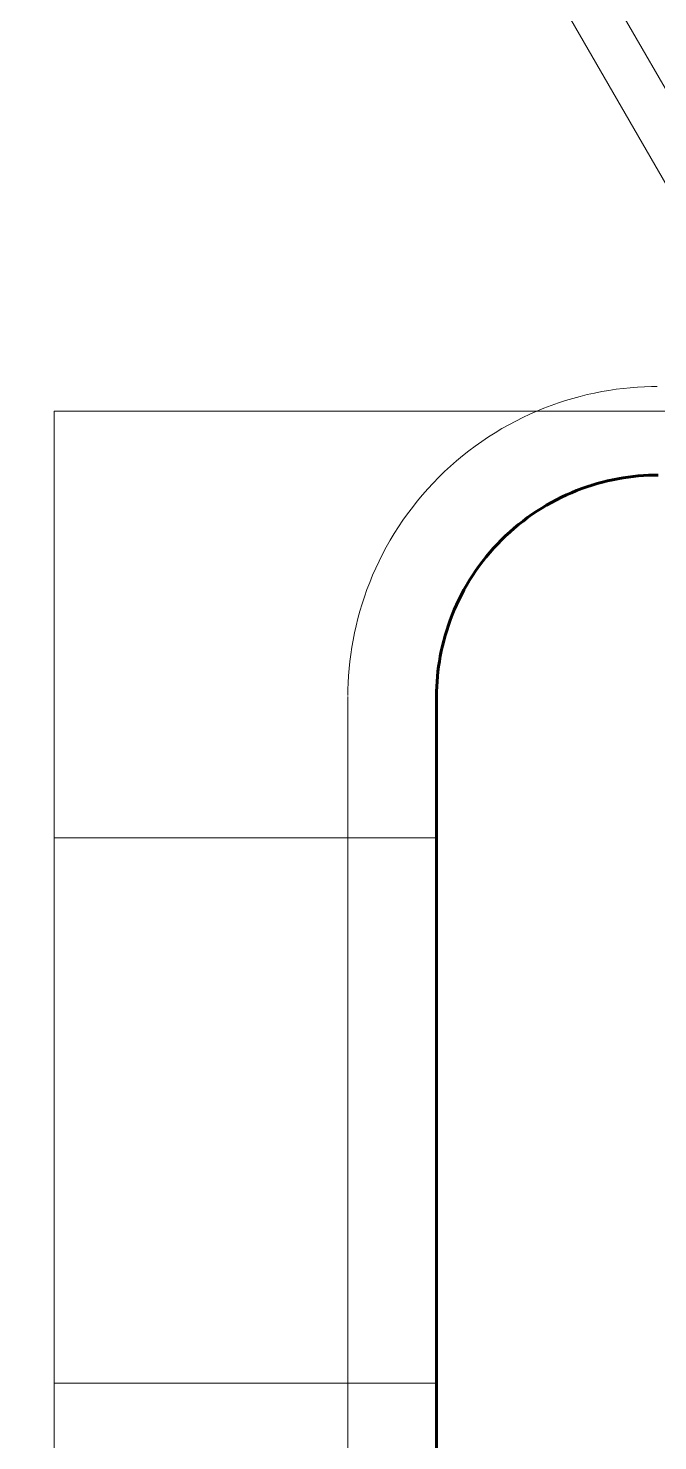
# Model space of a CAD drawing. Header units: millimetres. Extents: x 1.5 to 37.9, y -0.3 to 12.6.
# Drawn here: x 5.056 to 5.34, y 2.924 to 3.561 of the extents above; entities that cross this region are included whole.
import ezdxf

# ---------------------------------------------------------------- set-up
doc = ezdxf.new("R2010")
doc.units = ezdxf.units.MM
doc.linetypes.add('ACAD_ISO02W100', pattern=[15, 12, -3])
for name, color, linetype, lineweight in [('0.2', 6, 'Continuous', 15), ('0.3', 4, 'Continuous', 20), ('0.6', 1, 'Continuous', 60)]:
    doc.layers.add(name, color=color, linetype=linetype, lineweight=lineweight)

msp = doc.modelspace()

# ---------------------------------------------------------------- linework, layer by layer
at = {"extrusion": (1, 0, 0)}
for points in [[(3.25972, 1.15204), (3.25972, 0.35204)], [(3.1959, 0), (3.1959, 0.05053)], [(3.1959, 0.17196), (3.1959, 0.22249)], [(3.1959, 0.05053), (3.1959, 0.13188)], [(2.94973, 0.17196), (2.94973, 0.22249)], [(2.94973, 0.05053), (2.94973, 0.13188)], [(2.94973, 0), (2.94973, 0.05053)]]:
    msp.add_lwpolyline(points, dxfattribs=at)
at = {"layer": '0.2'}
for p, q in [((5.06759, 3.38858, 0.13188), (5.06759, 2.32552)), ((5.06759, 3.38858), (6.41259, 3.38858)), ((5.06759, 3.1959), (5.24008, 3.1959)), ((5.06759, 2.94973), (5.24008, 2.94973))]:
    msp.add_line(p, q, dxfattribs=at)
at = {"layer": '0.2', "linetype": 'ACAD_ISO02W100', "ltscale": 0.02, "extrusion": (0.103205, -0.178758, 0.978465)}
msp.add_lwpolyline([(6.39453, 2.32059), (6.39453, 0.22959)], dxfattribs=at)
at = {"layer": '0.2', "linetype": 'ACAD_ISO02W100', "ltscale": 0.02, "extrusion": (0.103105, -0.178583, 0.978508)}
for points in [[(6.41611, 2.30732), (6.41611, 0.2292)], [(6.37319, 0.22925), (6.37319, 2.30758)]]:
    msp.add_lwpolyline(points, dxfattribs=at)
at = {"layer": '0.2', "extrusion": (1, 0, 0)}
for points in [[(3.38858, 0), (3.38858, 0.05053)], [(3.38858, 0.17196), (3.38858, 0.22249)], [(3.38858, 0.05053), (3.38858, 0.13188)], [(3.38858, 0.13188), (3.38858, 0.17196)]]:
    msp.add_lwpolyline(points, dxfattribs=at)
at = {"layer": '0.3'}
for points in [[(5.33964, 3.39972), (5.33698, 3.39969), (5.33384, 3.39958), (5.33068, 3.39941), (5.3275, 3.39916), (5.3243, 3.39883), (5.32109, 3.39843), (5.31785, 3.39795), (5.31461, 3.39739), (5.31135, 3.39674), (5.30809, 3.39602), (5.30483, 3.39521), (5.30156, 3.39432), (5.2983, 3.39334), (5.29504, 3.39228), (5.29179, 3.39113), (5.28855, 3.38989), (5.28533, 3.38857), (5.28212, 3.38716), (5.27894, 3.38566), (5.27578, 3.38408), (5.27265, 3.38241), (5.26956, 3.38066), (5.2665, 3.37882), (5.26347, 3.3769), (5.26049, 3.3749), (5.25756, 3.37282), (5.25467, 3.37065), (5.25184, 3.36841), (5.24906, 3.3661), (5.24634, 3.36371), (5.24368, 3.36125), (5.24109, 3.35872), (5.23856, 3.35612), (5.2361, 3.35346), (5.23371, 3.35074), (5.23139, 3.34796), (5.22915, 3.34513), (5.22699, 3.34225), (5.22491, 3.33931), (5.2229, 3.33633), (5.22098, 3.33331), (5.21914, 3.33025), (5.21739, 3.32715), (5.21572, 3.32402), (5.21414, 3.32087), (5.21264, 3.31768), (5.21123, 3.31448), (5.20991, 3.31126), (5.20868, 3.30802), (5.20753, 3.30477), (5.20646, 3.30151), (5.20549, 3.29824), (5.20459, 3.29498), (5.20379, 3.29171), (5.20306, 3.28845), (5.20242, 3.2852), (5.20186, 3.28195), (5.20138, 3.27872), (5.20097, 3.2755), (5.20065, 3.2723), (5.2004, 3.26912), (5.20022, 3.26596), (5.20012, 3.26283), (5.20009, 3.26016)], [(5.20008, 3.25972), (5.20008, 2.45972)]]:
    msp.add_lwpolyline(points, dxfattribs=at)
at = {"layer": '0.6'}
for points in [[(5.34008, 3.35972), (5.33787, 3.3597), (5.33563, 3.35962), (5.33337, 3.35949), (5.3311, 3.35932), (5.32881, 3.35908), (5.32652, 3.3588), (5.32421, 3.35845), (5.32189, 3.35805), (5.31956, 3.35759), (5.31723, 3.35707), (5.3149, 3.3565), (5.31257, 3.35586), (5.31024, 3.35516), (5.30791, 3.3544), (5.30559, 3.35358), (5.30328, 3.3527), (5.30097, 3.35175), (5.29868, 3.35075), (5.29641, 3.34968), (5.29416, 3.34855), (5.29192, 3.34736), (5.28971, 3.3461), (5.28752, 3.34479), (5.28536, 3.34342), (5.28324, 3.34199), (5.28114, 3.3405), (5.27908, 3.33896), (5.27706, 3.33736), (5.27507, 3.3357), (5.27313, 3.334), (5.27123, 3.33224), (5.26937, 3.33043), (5.26757, 3.32858), (5.26581, 3.32668), (5.2641, 3.32473), (5.26245, 3.32275), (5.26085, 3.32073), (5.2593, 3.31867), (5.25782, 3.31657), (5.25639, 3.31444), (5.25501, 3.31228), (5.2537, 3.3101), (5.25245, 3.30788), (5.25126, 3.30565), (5.25013, 3.30339), (5.24906, 3.30112), (5.24805, 3.29883), (5.24711, 3.29653), (5.24622, 3.29422), (5.2454, 3.2919), (5.24464, 3.28957), (5.24395, 3.28724), (5.24331, 3.2849), (5.24273, 3.28257), (5.24221, 3.28024), (5.24175, 3.27792), (5.24135, 3.2756), (5.24101, 3.27329), (5.24072, 3.27099), (5.24049, 3.26871), (5.24031, 3.26643), (5.24018, 3.26418), (5.24011, 3.26194), (5.24008, 3.25972)], [(5.24008, 3.25972), (5.24008, 2.45972)]]:
    msp.add_lwpolyline(points, dxfattribs=at)

doc.saveas('drawing.dxf')
